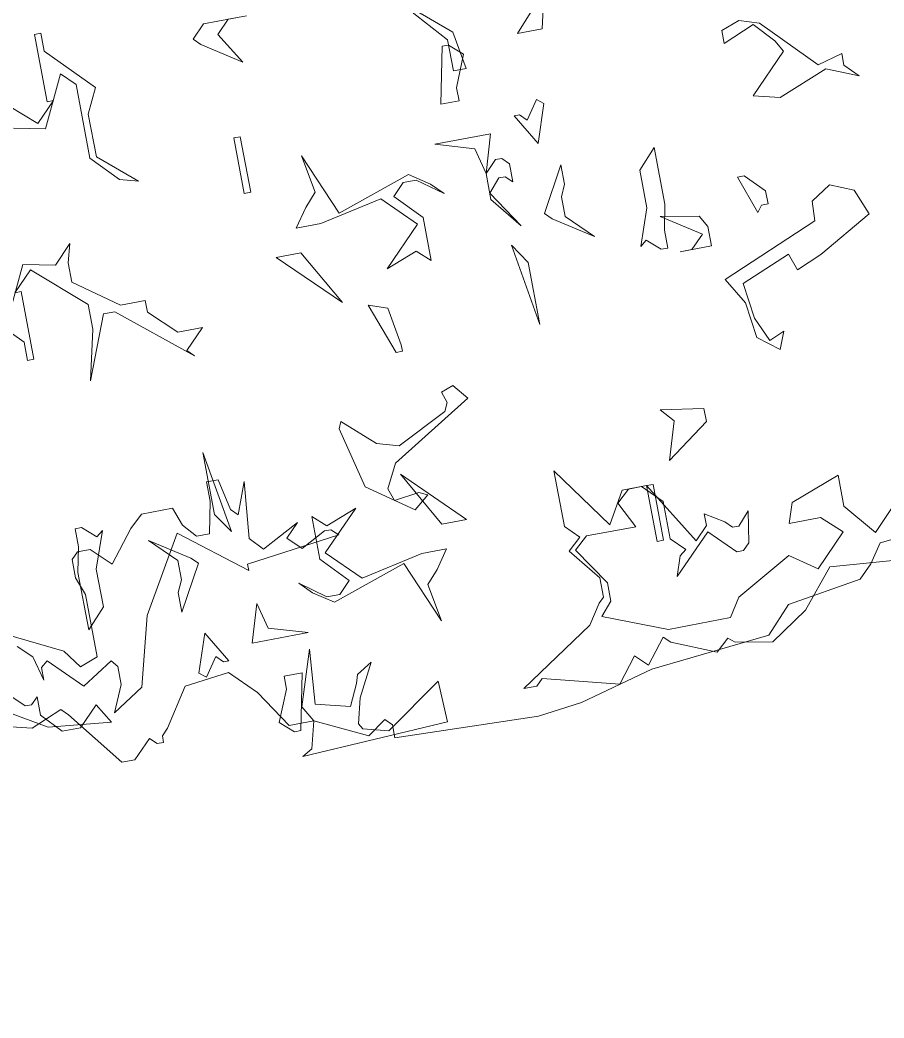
# Model space of a CAD drawing. Header units: millimetres. Extents: x 1418 to 1811, y 1796 to 1956.
# Drawn here: x 1486.318 to 1487.089, y 1878.69 to 1879.581 of the extents above; entities that cross this region are included whole.
import ezdxf

# ---------------------------------------------------------------- set-up
doc = ezdxf.new("R2010")
doc.units = ezdxf.units.MM
doc.layers.add('ARBRE', color=251, linetype='Continuous', lineweight=13)
doc.layers.add('VEGETAIS', color=3, linetype='Continuous')

# ---------------------------------------------------------------- blocks, each defined once
blk = doc.blocks.new('WMF26', base_point=(0, 0.0008))
at = {"color": 85}
for points in [[(7.3226, -0.1836), (7.3588, -0.2206), (7.4617, -0.1474), (7.7449, -0.2857), (7.8833, -0.2857), (8.0216, -0.4965), (8.1591, -0.6356), (8.4069, -0.6051), (8.5452, -0.3952), (8.5814, -0.3581), (8.5814, -0.3219), (8.6177, -0.3219), (8.6539, -0.3581), (8.756, -0.2569), (8.8292, -0.2569), (9.0688, -0.5689), (9.1051, -0.6051), (9.2804, -0.5327), (9.4187, -0.5689)], [(1.4943, -3.0512), (1.771, -3.0512), (1.8434, -2.4543), (2.2221, -2.0031), (2.6807, -1.654), (2.5424, -1.3338), (2.6445, -1.2317), (2.9936, -0.8826), (3.2694, -0.7805), (4.492, -0.6718), (4.5653, -0.5689), (4.6377, -0.4965), (5.0527, -0.4314), (5.191, -0.2857), (5.8604, -0.2206), (6.2753, -0.1111), (6.5223, -0.0815), (7.3226, -0.1111), (7.3226, -0.1836), (7.3226, -0.1836)]]:
    blk.add_lwpolyline(points, dxfattribs=at)
at = {"color": 63}
for points in [[(7.7449, -0.2857), (7.796, -0.3738), (7.6955, -0.6776), (7.7211, -0.3754), (7.5325, -0.326), (7.4749, -0.4438), (7.4617, -0.4932), (7.3736, -0.5442), (7.4699, -0.3623), (7.5062, -0.2231), (7.4881, -0.1918), (7.3481, -0.1548), (7.0303, -0.3746), (7.0221, -0.1433), (7.8404, -0.1029), (7.7836, -0.1358), (7.7449, -0.2857), (7.7449, -0.2857)], [(6.5001, -0.2462), (6.5734, -0.2462), (6.1518, -0.522), (6.0777, -0.6315), (6.0489, -0.6611), (6.0489, -0.7698), (6.188, -0.9443), (6.1156, -1.0094), (6.188, -1.0827), (6.188, -1.3955), (5.9402, -1.0464), (5.8381, -1.221), (5.7006, -1.221), (5.489, -0.8711), (5.4166, -0.9443), (5.4166, -1.0094), (5.3145, -0.9443), (5.2783, -0.9081), (5.2421, -0.9081), (5.1762, -0.9806), (5.2058, -0.806), (5.2421, -0.7698), (5.2783, -0.7698), (5.4166, -0.9081), (5.6274, -0.6973), (5.5903, -0.806), (5.5541, -0.8348), (5.6274, -0.9081), (5.6274, -1.1189), (5.7295, -1.221), (5.8019, -1.221), (5.8744, -1.1551), (5.8019, -1.0094), (6.0777, -1.0094), (6.1518, -0.9443), (6.0127, -0.7336), (6.0127, -0.6315), (6.0777, -0.5582), (5.7295, -0.4199), (5.3804, -0.4199), (5.3145, -0.522), (5.0016, -0.6973), (4.8559, -0.5944), (4.6814, -0.7698), (4.7909, -0.8711), (4.9654, -0.8711), (4.9292, -0.9806), (4.6517, -1.0827), (4.6517, -0.9081), (4.5068, -0.7336), (4.2664, -0.9806)], [(4.3685, -0.5582), (4.7909, -0.5944), (4.9654, -0.3837), (5.1762, -0.2462), (5.3804, -0.2824), (5.4166, -0.3112), (5.489, -0.2462), (5.7295, -0.3474), (5.7657, -0.3837), (5.8744, -0.2462), (5.9402, -0.3112), (6.0489, -0.1729), (6.4639, -0.2824), (6.5001, -0.2462), (6.5001, -0.2462)], [(8.7519, -0.7805), (8.7823, -0.8167), (8.956, -0.7081), (9.1306, -0.8826), (9.1668, -0.853), (9.1668, -0.7805), (9.203, -0.9188), (9.2771, -0.9913)], [(9.4508, -1.1304), (9.0293, -0.9188), (8.956, -0.8167), (8.8548, -0.853), (8.8548, -1.2029), (8.891, -1.3041), (8.891, -1.4062), (8.8548, -1.4424), (8.7823, -1.4424), (8.6794, -1.3404), (8.5419, -1.5157), (8.4686, -1.5816), (8.2941, -1.5816), (8.2579, -1.4795), (8.192, -1.4062), (8.1195, -1.4062), (8.0833, -1.5816), (8.0833, -1.6903), (8.0175, -1.6903), (7.9812, -1.5157), (7.945, -1.4795), (7.8791, -1.654), (7.9088, -1.3404), (7.8429, -1.2679), (7.6321, -1.3774), (7.7046, -1.3041), (7.6321, -1.2317), (7.4938, -1.3041), (7.4576, -1.3041), (7.4205, -1.2679), (7.945, -1.2029), (7.945, -1.1666), (8.2941, -1.4424), (8.5419, -1.0275), (8.6432, -0.643), (8.8185, -0.5327), (8.7519, -0.6792), (8.7519, -0.7805), (8.7519, -0.7805)], [(5.3112, -1.5083), (5.5508, -1.3338), (5.4849, -1.5445), (5.5508, -1.6178), (5.3112, -1.5808), (5.3112, -1.5083), (5.3112, -1.5083)], [(7.2929, -1.8805), (7.1217, -1.724), (7.0023, -1.6894), (6.7191, -1.8286), (6.6969, -1.8747), (6.7183, -1.9373), (6.6499, -1.9611), (6.5816, -1.8772), (7.0394, -1.5997), (7.1077, -1.4671), (7.0838, -1.398), (6.943, -1.4169), (6.8969, -1.3947), (6.9801, -1.3264), (7.2279, -1.5017), (7.3102, -1.8426), (7.2929, -1.8805), (7.2929, -1.8805)], [(4.217, -2.4683), (4.52, -2.2962), (4.6624, -2.2378), (4.6945, -2.3316), (4.9712, -2.2188), (4.9457, -2.0188), (4.8847, -1.8821), (4.7991, -1.9175), (4.8386, -1.8228), (4.9522, -1.9109), (4.9778, -2.111), (5.065, -2.2584), (4.5184, -2.4856), (4.5126, -2.5934), (4.4031, -2.6651), (4.2747, -2.6116), (4.217, -2.4683), (4.217, -2.4683)], [(6.887, -2.2353), (6.887, -2.1991), (6.9233, -2.1991), (7.0262, -2.4831), (6.9233, -2.4469), (6.887, -2.2353), (6.887, -2.2353)], [(6.1156, -2.2032), (6.188, -2.6618), (6.1156, -2.5523), (6.1156, -2.2032), (6.1156, -2.2032)], [(8.9947, -2.7721), (8.8572, -3.0553), (8.6819, -3.0191), (8.5806, -3.1212), (8.6094, -3.0191), (8.6094, -2.9104), (8.3698, -2.7359), (8.2307, -2.7359), (8.2307, -2.67), (8.0858, -2.5317), (7.9475, -2.5317), (8.0561, -2.423), (8.0199, -2.3868), (8.4061, -2.7062), (8.4711, -2.7062), (8.6094, -2.3572), (8.5436, -2.6338), (8.5436, -2.7721), (8.821, -3.0191), (8.9297, -2.9104), (8.8935, -2.9104), (8.8935, -2.5317), (8.9297, -2.5317), (8.9297, -2.6338), (9.1693, -2.8816)], [(5.3433, -2.5885), (5.3433, -2.4872), (5.3804, -2.4872), (5.4528, -2.5523), (5.489, -2.5235), (5.4166, -2.7276), (5.4166, -2.9384), (5.3145, -3.0471), (5.3145, -2.7276), (5.3433, -2.5885), (5.3433, -2.5885)], [(7.1629, -2.5235), (7.4757, -2.8363), (7.3374, -2.8363), (7.1629, -2.5235), (7.1629, -2.5235)], [(4.7547, -2.698), (4.7547, -2.6247), (4.7909, -2.6247), (4.8197, -2.5885), (4.893, -2.8001), (4.8559, -2.8001), (4.7547, -2.698), (4.7547, -2.698)], [(5.8678, -2.8726), (5.8678, -2.7639), (5.7295, -2.6247), (5.9402, -2.7639), (5.9765, -2.8001), (5.8381, -3.0471), (5.8381, -2.9384), (5.8678, -2.8726), (5.8678, -2.8726)], [(6.6754, -3.15), (6.5659, -3.0759), (6.5001, -3.0109), (6.6392, -3.1121), (6.7117, -3.1121), (6.7767, -3.0471), (6.6392, -2.9022), (6.6392, -2.6618), (6.7117, -2.7276), (6.8862, -2.6618), (6.6754, -2.8726), (6.85, -3.0471), (7.1991, -2.9746), (7.3374, -2.9746), (7.2641, -3.0759), (7.1991, -3.15), (7.2353, -3.36), (7.0904, -3.0109), (6.6754, -3.15), (6.6754, -3.15)], [(6.2531, -3.0759), (6.188, -3.1426), (6.1518, -3.1426), (6.1156, -3.1055), (6.1156, -3.0035), (6.1518, -3.0397), (6.188, -3.0397), (6.2531, -2.9672), (6.1156, -2.7565), (6.2531, -2.931), (6.2531, -3.0759), (6.2531, -3.0759)], [(6.2531, -3.0759), (6.2893, -3.2225), (6.5001, -3.2875), (6.188, -3.2875), (6.2531, -3.0759), (6.2531, -3.0759)], [(5.9402, -3.1862), (6.0415, -3.36), (6.0127, -3.36), (5.9765, -3.3237), (5.904, -3.4258), (5.8678, -3.397), (5.9402, -3.1862), (5.9402, -3.1862)], [(6.2531, -3.7461), (6.3255, -3.5715), (6.3255, -3.4983), (6.4276, -3.4983), (6.3618, -3.8111), (6.3255, -3.8111), (6.2531, -3.7461), (6.2531, -3.7461)], [(6.3255, -3.8408), (6.5734, -4.1248), (6.2893, -3.877), (6.2531, -3.6662), (6.3255, -3.6662), (6.3255, -3.8408), (6.3255, -3.8408)], [(5.8381, -3.9132), (5.9765, -4.0515), (5.8381, -4.0153), (5.7657, -3.9494), (5.8019, -3.8045), (5.9402, -3.8045), (5.8381, -3.9132), (5.8381, -3.9132)], [(7.4938, -4.1767), (7.5663, -4.1042), (7.4576, -3.9289), (7.6684, -4.068), (7.7046, -4.1042), (7.6321, -4.1767), (7.3917, -4.1767), (7.4938, -4.1767), (7.4938, -4.1767)]]:
    blk.add_lwpolyline(points, dxfattribs=at)
at = {"color": 106}
for points in [[(7.9343, -0.3112), (7.861, -0.4858), (7.861, -0.5582), (7.7589, -0.5582), (7.8248, -0.2462), (7.861, -0.2462), (7.9343, -0.3112), (7.9343, -0.3112)], [(9.3677, -0.7336), (9.2952, -0.6611), (9.259, -0.6611), (9.2211, -0.6973), (9.2211, -0.5944), (9.1199, -0.4858), (9.0178, -0.4858), (8.9091, -0.5944), (8.8441, -0.4858), (9.1923, -0.522), (9.6073, -0.7698)], [(8.2463, -0.8711), (8.1451, -0.6973), (8.1739, -0.6973), (8.2101, -0.7336), (8.2826, -0.6315), (8.3196, -0.6611), (8.2463, -0.8711), (8.2463, -0.8711)], [(7.5119, -0.9081), (7.6214, -0.9806), (7.6865, -1.0464), (7.5482, -0.9443), (7.4757, -0.9443), (7.4098, -1.0094), (7.5482, -1.1551), (7.5482, -1.3955), (7.4757, -1.3297), (7.3003, -1.3955), (7.5119, -1.1848), (7.3374, -1.0094), (6.9883, -1.0827), (6.85, -1.0827), (6.9224, -0.9806), (6.9883, -0.9081), (6.9513, -0.6973), (7.097, -1.0464), (7.5119, -0.9081), (7.5119, -0.9081)], [(7.9343, -0.9806), (7.8981, -0.8348), (7.6865, -0.7698), (7.9993, -0.7698), (7.9343, -0.9806), (7.9343, -0.9806)], [(5.7006, -1.221), (5.6644, -1.221), (5.6644, -0.9081), (5.7006, -0.9081), (5.7006, -1.221), (5.7006, -1.221)], [(8.3196, -1.1848), (8.3196, -1.2934), (8.4579, -1.4317), (8.2463, -1.2934), (8.2101, -1.2572), (8.3492, -1.0094), (8.3492, -1.1189), (8.3196, -1.1848), (8.3196, -1.1848)], [(8.8441, -1.4688), (8.8441, -1.5701), (8.8078, -1.5701), (8.7337, -1.505), (8.6975, -1.5338), (8.77, -1.3297), (8.77, -1.1189), (8.8729, -1.0094), (8.8729, -1.3297), (8.8441, -1.4688), (8.8441, -1.4688)], [(7.0245, -1.5338), (6.7117, -1.221), (6.85, -1.221), (7.0245, -1.5338), (7.0245, -1.5338)], [(8.0726, -1.8533), (7.9993, -1.3955), (8.0726, -1.505), (8.0726, -1.8533), (8.0726, -1.8533)], [(5.1046, -2.563), (5.1046, -2.4543), (5.2799, -2.4543), (5.2141, -2.4543), (5.1408, -2.5268), (5.3524, -2.6651), (5.1408, -2.6288), (5.1046, -2.563), (5.1046, -2.563)], [(4.3413, -3.3278), (4.2022, -3.3641), (4.2022, -3.2982), (4.1298, -3.2258), (4.3043, -3.2982), (4.5809, -3.1895), (4.7258, -3.2258), (4.5151, -3.4365), (4.5513, -3.5016), (4.6534, -3.6119), (4.8287, -3.5378), (4.8287, -3.6119), (4.7258, -3.6481), (4.6172, -3.6119), (4.3413, -3.3278), (4.3413, -3.3278)], [(7.5482, -3.215), (7.5852, -3.215), (7.5852, -3.5271), (7.5482, -3.5271), (7.5482, -3.215), (7.5482, -3.215)], [(8.3855, -3.5641), (8.3855, -3.9783), (8.4579, -4.0515), (8.5962, -3.7675), (8.77, -3.8045)], [(8.9091, -4.0515), (8.6325, -3.8045), (8.5238, -3.9132), (8.56, -3.9132), (8.56, -4.2919), (8.5238, -4.2919), (8.5238, -4.1899), (8.2826, -3.942), (8.3492, -3.8045), (8.3492, -3.5641), (8.1451, -3.3896), (8.2463, -3.4184), (8.3855, -3.5641), (8.3855, -3.5641)]]:
    blk.add_lwpolyline(points, dxfattribs=at)
blk = doc.blocks.new('T2_02')
at = {"xscale": 0.3499999999999943, "yscale": 0.3499999999999943, "zscale": 0.3499999999999943}
blk.add_blockref('WMF26', (-2.2399, 1.997), dxfattribs=at)

msp = doc.modelspace()

# ---------------------------------------------------------------- linework, layer by layer
at = {"layer": 'VEGETAIS'}
msp.add_spline([(1489.99335, 1881.04956), (1485.96319, 1877.90577), (1481.92266, 1879.4941), (1478.49367, 1876.48545), (1474.27249, 1881.51246), (1480.63957, 1881.51256), (1489.99335, 1881.04956)], degree=3, dxfattribs=at)

# ---------------------------------------------------------------- block references
at = {"layer": 'ARBRE', "xscale": 0.4621142716754233, "yscale": 0.4621142716754233, "zscale": 0.4621142716754233, "rotation": 190.6551472559353}
msp.add_blockref('T2_02', (1486.63234, 1879.85714), dxfattribs=at)

doc.saveas('drawing.dxf')
